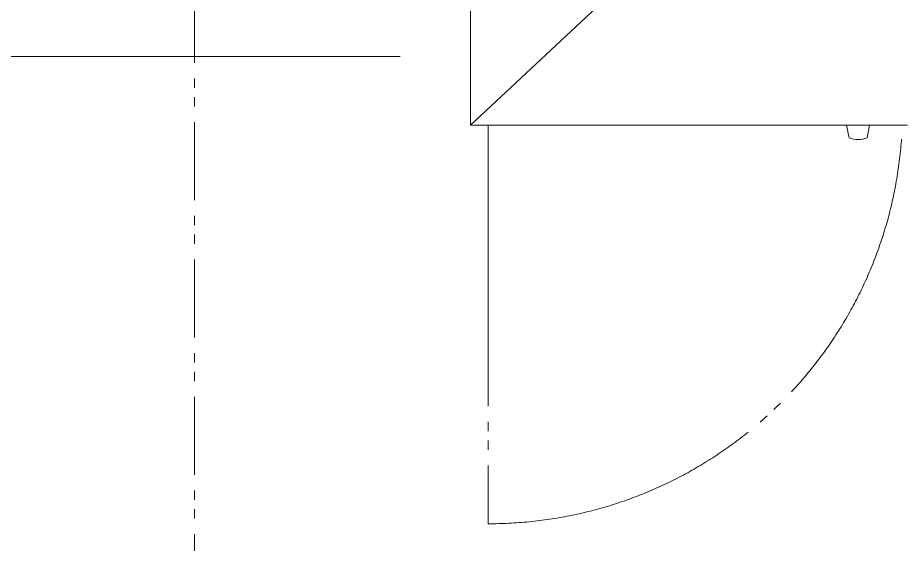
# Model space of a CAD drawing. Units: millimetres at full size. Extents: x -12803 to 120774, y -9413 to 101127.
# Drawn here: x 96934 to 98634, y 17801 to 18813 of the extents above; entities that cross this region are included whole.
import ezdxf

# ---------------------------------------------------------------- set-up
doc = ezdxf.new("R2010")
doc.units = ezdxf.units.MM
doc.header["$LTSCALE"] = 30
doc.linetypes.add('DOUBLE_CHAIN1', pattern=[8.8, 5, -1, 0.6, -0.6, 0.6, -1])
doc.linetypes.add('LONG_DOUBLE_CHAIN', pattern=[21.8, 18, -1, 0.6, -0.6, 0.6, -1])
doc.layers.add('0-0_NoName', color=7, linetype='Continuous')
for name, color, linetype, lineweight in [('0-6_AIHO30-厨房機器LL', 7, 'Continuous', 15), ('2-0_通芯', 7, 'DOUBLE_CHAIN1', 15), ('2-B_金物', 7, 'Continuous', 15), ('3-3_AIHO30-厨房機器', 7, 'Continuous', 15), ('3-7_AIHO32-厨房機器補助線', 7, 'LONG_DOUBLE_CHAIN', 15)]:
    doc.layers.add(name, color=color, linetype=linetype, lineweight=lineweight)

# ---------------------------------------------------------------- blocks, each defined once
blk = doc.blocks.new('グループ部品-732')
at = {"layer": '0-6_AIHO30-厨房機器LL'}
for p, q in [((98527.21, 18606.41), (98531.93, 18582.05)), ((98571.5, 18606.41), (98566.78, 18582.05))]:
    blk.add_line(p, q, dxfattribs=at)
blk.add_arc((98549.36, 18628.91), 50, 249.60847, 290.39153, dxfattribs=at)
at = {"layer": '2-B_金物'}
blk.add_line((97669.36, 18738.42), (96879.36, 18738.42), dxfattribs=at)
at = {"layer": '3-3_AIHO30-厨房機器'}
for p, q in [((97804.36, 18606.41), (97804.36, 19392.41)), ((98644.36, 18606.41), (97804.36, 18606.41))]:
    blk.add_line(p, q, dxfattribs=at)
at = {"layer": '3-7_AIHO32-厨房機器補助線'}
for p, q in [((98644.36, 19392.41), (97804.36, 18606.41)), ((97838.36, 18606.41), (97838.36, 17840.11))]:
    blk.add_line(p, q, dxfattribs=at)
blk.add_arc((97838.36, 18636.41), 796.3, 270, 357.84092, dxfattribs=at)
blk = doc.blocks.new('グループ部品-763')
at = {"layer": '0-6_AIHO30-厨房機器LL'}
for p, q in [((98527.21, 18606.41), (98531.93, 18582.05)), ((98571.5, 18606.41), (98566.78, 18582.05))]:
    blk.add_line(p, q, dxfattribs=at)
blk.add_arc((98549.36, 18628.91), 50, 249.60847, 290.39153, dxfattribs=at)
at = {"layer": '3-3_AIHO30-厨房機器'}
for p, q in [((97804.36, 18606.41), (97804.36, 19392.41)), ((98644.36, 18606.41), (97804.36, 18606.41))]:
    blk.add_line(p, q, dxfattribs=at)
at = {"layer": '3-7_AIHO32-厨房機器補助線'}
for p, q in [((98644.36, 19392.41), (97804.36, 18606.41)), ((97838.36, 18606.41), (97838.36, 17840.11))]:
    blk.add_line(p, q, dxfattribs=at)
blk.add_arc((97838.36, 18636.41), 796.3, 270, 357.84092, dxfattribs=at)

msp = doc.modelspace()

# ---------------------------------------------------------------- linework, layer by layer
at = {"layer": '2-0_通芯'}
msp.add_line((97274.36, 24156.41), (97274.36, 5670.44), dxfattribs=at)

# ---------------------------------------------------------------- block references
at = {"layer": '0-0_NoName'}
for name in ['グループ部品-732', 'グループ部品-763']:
    msp.add_blockref(name, (0, 0), dxfattribs=at)

doc.saveas('drawing.dxf')
